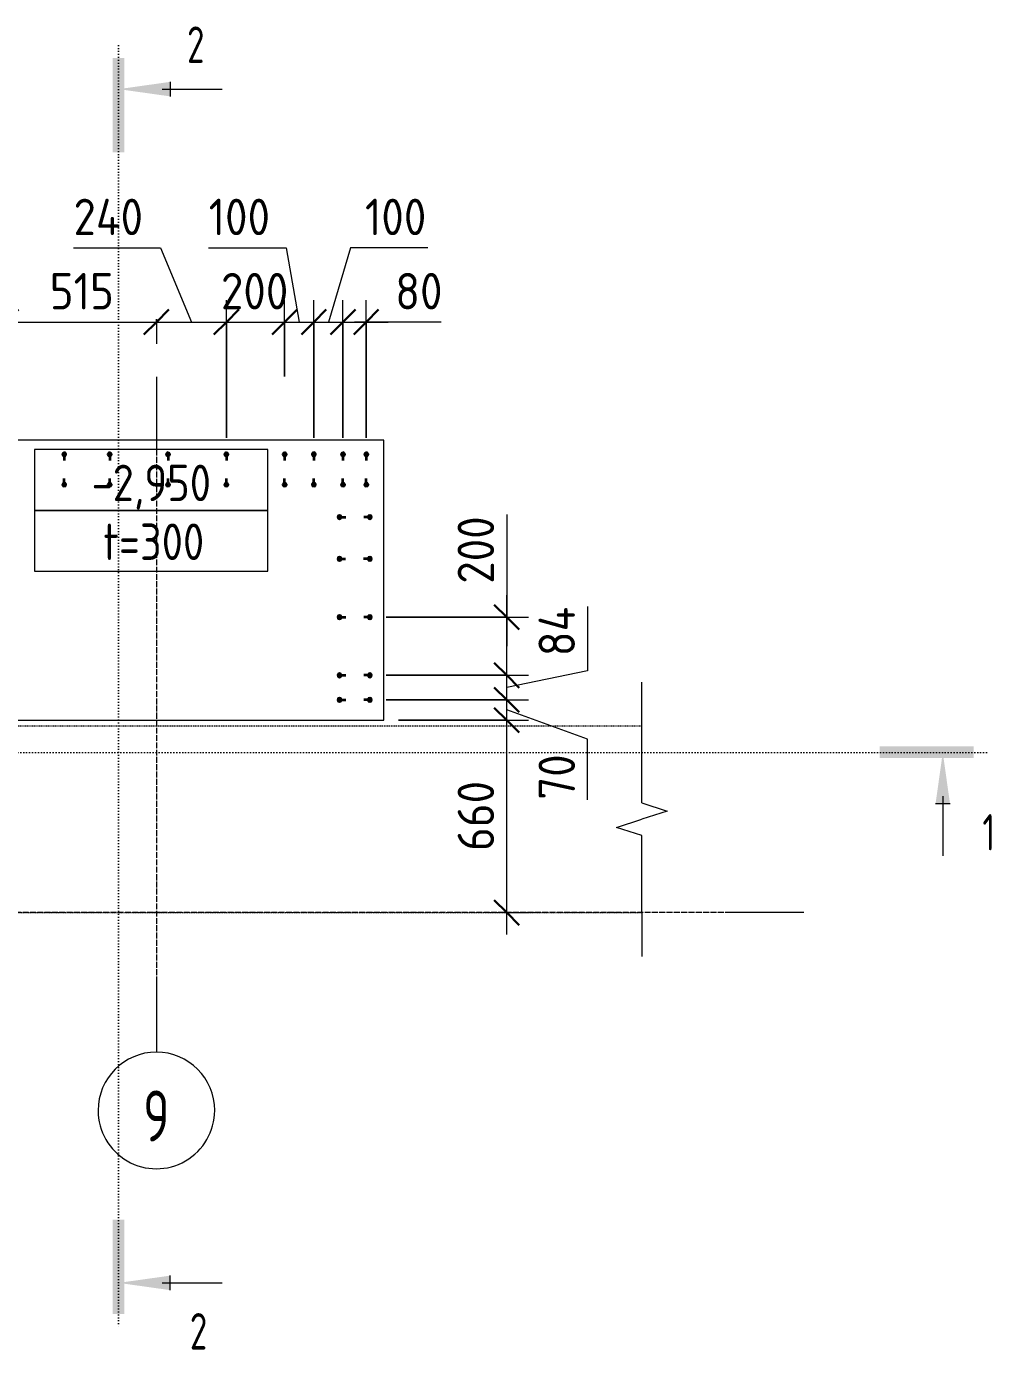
# Model space of a CAD drawing. Header units: millimetres. Extents: x 27196 to 80378, y -5588 to 34882.
# Drawn here: x 66045 to 69355, y 29647 to 34184 of the extents above; entities that cross this region are included whole.
import ezdxf

# ---------------------------------------------------------------- set-up
doc = ezdxf.new("R2010")
doc.units = ezdxf.units.MM
for name, pattern in [('01 Штриховая _4 мм_', [6, 3.5, -2.5]), ('02 Штрихпунктирная _20 мм_', [25, 20, -2.5, 0, -2.5]), ('04 Пунктир 10мм', [10, 0, -10])]:
    doc.linetypes.add(name, pattern=pattern)
for name, color, linetype, lineweight in [('AA_Dim', 7, 'Continuous', 9), ('AA_Dim-50', 7, 'Continuous', 9), ('AA_Oformlenie', 7, 'Continuous', 9), ('AA_Razrez', 7, 'Continuous', 9), ('AA_Vinoska', 7, 'Continuous', 9), ('AF_Stena_Опалубка', 253, 'Continuous', 18), ('KR_Armatura', 7, 'Continuous', 20), ('KR_Armatura_Tonkie', 7, 'Continuous', 20), ('KR_Fundament', 7, 'Continuous', 18), ('Оси', 7, 'Continuous', 9)]:
    doc.layers.add(name, color=color, linetype=linetype, lineweight=lineweight)
doc.styles.add('ISOCPEUR_5', font='isocpeur.ttf', dxfattribs={"width": 0.7, "height": 175})
doc.styles.add('ISOCPEUR_6', font='isocpeur.ttf', dxfattribs={"width": 0.7, "height": 125})
doc.styles.add('ISOCPEUR_7', font='isocpeur.ttf', dxfattribs={"width": 0.9, "height": 125})
doc.styles.add('ISOCPEUR_8', font='isocpeur.ttf', dxfattribs={"width": 0.85, "height": 125})
doc.dimstyles.new('00_Точн_3_знака__прозр__2', dxfattribs={"dimscale": 304.8, "dimtxt": 124.497647, "dimasz": 0.278871, "dimexe": 0.246063, "dimexo": 0.164042, "dimgap": 0.016404, "dimtad": 1, "dimdec": 3, "dimrnd": 0.001, "dimdsep": 46, "dimtxsty": 'ISOCPEUR_7', "dimblk1": 'OBLIQUE', "dimblk2": 'OBLIQUE', "dimsah": 1, "dimcen": 0.09, "dimdle": 0.246063, "dimazin": 0, "dimtfac": 1, "dimtdec": 4, "dimtix": 1, "dimtmove": 1, "dimatfit": 3, "dimfxl": 1, "dimtvp": 1, "dimtolj": 1, "dimtzin": 0, "dimlwd": 18, "dimlwe": 18, "dimarcsym": 2})
doc.dimstyles.new('00_Точн_3_знака__прозр__3', dxfattribs={"dimscale": 304.8, "dimtxt": 124.497647, "dimasz": 0.278871, "dimexe": 0.246063, "dimexo": 0.164042, "dimgap": 0.016404, "dimtad": 1, "dimdec": 3, "dimrnd": 0.001, "dimdsep": 46, "dimtxsty": 'ISOCPEUR_7', "dimblk1": 'OBLIQUE', "dimblk2": 'OBLIQUE', "dimsah": 1, "dimcen": 0.09, "dimdle": 0.246063, "dimazin": 0, "dimtfac": 1, "dimtdec": 4, "dimtix": 1, "dimtmove": 0, "dimatfit": 3, "dimfxl": 1, "dimtvp": 1, "dimtolj": 1, "dimtzin": 0, "dimlwd": 18, "dimlwe": 18, "dimarcsym": 2})
doc.dimstyles.new('05_Округл_1мм__прозр_', dxfattribs={"dimscale": 304.8, "dimtxt": 124.497647, "dimasz": 0.278871, "dimexe": 0.246063, "dimexo": 0.164042, "dimgap": 0.016404, "dimtad": 1, "dimdec": 0, "dimdsep": 46, "dimtxsty": 'ISOCPEUR_7', "dimblk1": 'OBLIQUE', "dimblk2": 'OBLIQUE', "dimsah": 1, "dimcen": 0.09, "dimdle": 0.246063, "dimazin": 0, "dimtfac": 1, "dimtdec": 4, "dimtix": 1, "dimtmove": 0, "dimatfit": 3, "dimfxl": 1, "dimtvp": 1, "dimtolj": 1, "dimtzin": 0, "dimlwd": 18, "dimlwe": 18, "dimarcsym": 2})
doc.dimstyles.new('05_Округл_1мм__прозр__1', dxfattribs={"dimscale": 304.8, "dimtxt": 124.497647, "dimasz": 0.278871, "dimexe": 0.246063, "dimexo": 0.164042, "dimgap": 0.016404, "dimtad": 1, "dimdec": 0, "dimdsep": 46, "dimtxsty": 'ISOCPEUR_7', "dimblk1": 'OBLIQUE', "dimblk2": 'OBLIQUE', "dimsah": 1, "dimcen": 0.09, "dimdle": 0.246063, "dimazin": 0, "dimtfac": 1, "dimtdec": 4, "dimtix": 1, "dimtmove": 1, "dimatfit": 3, "dimfxl": 1, "dimtvp": 1, "dimtolj": 1, "dimtzin": 0, "dimlwd": 18, "dimlwe": 18, "dimarcsym": 2})
doc.dimstyles.new('05_Округл_5мм__прозр__3', dxfattribs={"dimscale": 304.8, "dimtxt": 124.497647, "dimasz": 0.278871, "dimexe": 0.246063, "dimexo": 0.164042, "dimgap": 0.016404, "dimtad": 1, "dimdec": 0, "dimrnd": 5, "dimdsep": 46, "dimtxsty": 'ISOCPEUR_7', "dimblk1": 'OBLIQUE', "dimblk2": 'OBLIQUE', "dimsah": 1, "dimcen": 0.09, "dimdle": 0.246063, "dimazin": 0, "dimtfac": 1, "dimtdec": 4, "dimtix": 1, "dimtmove": 0, "dimatfit": 3, "dimfxl": 1, "dimtvp": 1, "dimtolj": 1, "dimtzin": 0, "dimlwd": 18, "dimlwe": 18, "dimarcsym": 2})

# ---------------------------------------------------------------- blocks, each defined once
blk = doc.blocks.new('265_Выпуск П одной длины _НесАрм_РабПлоск_ - В1 _d12_ t250-4071037-Схема расположения арматурных выпусков вундаментной плиты  в_о 9-А1')
at = {"layer": 'KR_Armatura_Tonkie', "lineweight": 35}
for points in [[(-6, -6), (-3, -5.2), (-1.8, -4.2), (-0.2, -1.6), (0, 0), (-0.8, 3), (-1.8, 4.2), (-4.4, 5.8), (-7.6, 5.8), (-10.2, 4.2), (-11.8, 1.6), (-12, 0), (-11.2, -3), (-9, -5.2)], [(98, -6), (99.6, -5.8), (102.2, -4.2), (103.8, -1.6), (103.8, 1.6), (103.2, 3), (101, 5.2), (98, 6), (95, 5.2), (92.8, 3), (92.2, 1.6), (92.2, -1.6), (92.8, -3), (95, -5.2), (96.4, -5.8)]]:
    blk.add_hatch(color=256, dxfattribs=at).paths.add_polyline_path(points)
at = {"layer": 'KR_Armatura'}
for centre in [(-6, 0), (98, 0)]:
    blk.add_circle(centre, 6, dxfattribs=at)
at = {"layer": 'KR_Armatura_Tonkie', "lineweight": 35}
for p, q in [((0, 0), (15, 0)), ((92, 0), (77, 0))]:
    blk.add_line(p, q, dxfattribs=at)
for centre, start, end in [((-6, 0), 360, 180), ((-6, 0), 180, 360), ((98, 0), 360, 180), ((98, 0), 180, 360)]:
    blk.add_arc(centre, 6, start, end, dxfattribs=at)
blk = doc.blocks.new('265_Выпуск П одной длины _НесАрм_РабПлоск_ - В1 _d12_ t250-V2-Схема расположения арматурных выпусков вундаментной плиты  в_о 9-А1')
at = {"layer": 'KR_Armatura_Tonkie', "lineweight": 35}
for points in [[(-6, -6), (-3, -5.2), (-1.8, -4.2), (-0.2, -1.6), (-0.1, 0.5), (-0.8, 3), (-1.8, 4.2), (-4.4, 5.8), (-7.6, 5.8), (-10.2, 4.2), (-11.8, 1.6), (-12, 0), (-11.2, -3), (-9, -5.2)], [(98, -6), (99.6, -5.8), (102.2, -4.2), (103.8, -1.6), (103.8, 1.6), (103.2, 3), (101, 5.2), (98, 6), (95, 5.2), (92.8, 3), (92.2, 1.6), (92.2, -1.6), (92.8, -3), (95, -5.2), (96.4, -5.8)]]:
    blk.add_hatch(color=256, dxfattribs=at).paths.add_polyline_path(points)
at = {"layer": 'KR_Armatura'}
for centre in [(-6, 0), (98, 0)]:
    blk.add_circle(centre, 6, dxfattribs=at)
at = {"layer": 'KR_Armatura_Tonkie', "lineweight": 35}
for p, q in [((0, 0), (15, 0)), ((92, 0), (77, 0))]:
    blk.add_line(p, q, dxfattribs=at)
for centre, start, end in [((-6, 0), 360, 180), ((-6, 0), 180, 360), ((98, 0), 360, 180), ((98, 0), 180, 360)]:
    blk.add_arc(centre, 6, start, end, dxfattribs=at)
blk = doc.blocks.new('011_ЛинияОбрыва _ЭлУзла_Линия_ - Тип 1-4130001-Схема расположения арматурных выпусков вундаментной плиты  в_о 9-А1')
at = {"layer": 'AA_Oformlenie'}
for p, q in [((0, 0), (265, 0)), ((376.3, 0), (640, 0))]:
    blk.add_line(p, q, dxfattribs=at)
blk = doc.blocks.new('Ось сетки - d_4мм-2765513-Схема расположения арматурных выпусков вундаментной плиты  в_о 9-А1')
at = {"layer": 'Оси'}
for start, end in [(360, 180), (360, 180), (180, 360), (180, 360)]:
    blk.add_arc((0, 0), 4, start, end, dxfattribs=at)
blk = doc.blocks.new('Разрез - Номер узла_ сзади-394133-Схема расположения арматурных выпусков вундаментной плиты  в_о 9-А1')
at = {"layer": 'AA_Razrez'}
for points in [[(7.329, 0.404), (7.329, -0.394), (0.873, -0.394), (0.873, 0.404)], [(3.497, -3.533), (2.503, -3.533), (3, 0)]]:
    blk.add_hatch(color=256, dxfattribs=at).paths.add_polyline_path(points)
for p, q in [((2.503, -3.533), (3.497, -3.533)), ((3, -3), (3, -7.096))]:
    blk.add_line(p, q, dxfattribs=at)
blk = doc.blocks.new('Разрез - Номер узла_ спереди-394134-Схема расположения арматурных выпусков вундаментной плиты  в_о 9-А1')
at = {"layer": 'AA_Razrez'}
for points in [[(7.329, 0.404), (7.329, -0.394), (0.873, -0.394), (0.873, 0.404)], [(3.497, -3.533), (2.503, -3.533), (3, 0)]]:
    blk.add_hatch(color=256, dxfattribs=at).paths.add_polyline_path(points)
for p, q in [((2.503, -3.533), (3.497, -3.533)), ((3, -3), (3, -7.096))]:
    blk.add_line(p, q, dxfattribs=at)
blk = doc.blocks.new('DIMBLOCK35-Схема расположения арматурных выпусков вундаментной плиты  в_о 9-А1')
at = {"layer": 'AA_Dim-50', "lineweight": 30}
for p, q in [((67692.1, 31805), (67649.6, 31847.5)), ((67692.1, 31805), (67734.6, 31762.5)), ((67692.1, 31145), (67649.6, 31187.5)), ((67692.1, 31145), (67734.6, 31102.5))]:
    blk.add_line(p, q, dxfattribs=at)
at = {"layer": 'AA_Dim-50', "lineweight": 18}
for p, q in [((67320.4, 31805), (67767.1, 31805)), ((67692.1, 31805), (67320.4, 31805)), ((67692.1, 31070), (67692.1, 31805)), ((67682, 31145), (67767.1, 31145)), ((67692.1, 31145), (67682, 31145))]:
    blk.add_line(p, q, dxfattribs=at)
at = {"layer": 'AA_Dim-50', "color": 0, "lineweight": 18, "insert": (67523.8, 31356.5), "char_height": 125, "width": 284.429, "attachment_point": 1, "rotation": 90, "line_spacing_factor": 1.149209, "style": 'ISOCPEUR_7'}
blk.add_mtext('660', dxfattribs=at)
blk = doc.blocks.new('_Oblique')
at = {"color": 0, "linetype": 'ByBlock', "lineweight": -2}
blk.add_line((-0.5, -0.5), (0.5, 0.5), dxfattribs=at)
blk = doc.blocks.new('DIMBLOCK36-Схема расположения арматурных выпусков вундаментной плиты  в_о 9-А1')
at = {"layer": 'AA_Dim-50', "lineweight": 30}
for p, q in [((67692.1, 31875), (67649.6, 31917.5)), ((67692.1, 31875), (67734.6, 31832.5)), ((67692.1, 31805), (67649.6, 31847.5)), ((67692.1, 31805), (67734.6, 31762.5))]:
    blk.add_line(p, q, dxfattribs=at)
at = {"layer": 'AA_Dim-50', "lineweight": 18}
for p, q in [((67278.8, 31875), (67767.1, 31875)), ((67692.1, 31875), (67278.8, 31875)), ((67692.1, 31805), (67692.1, 31875)), ((67969.7, 31740), (67692.1, 31840)), ((67320.4, 31805), (67767.1, 31805)), ((67692.1, 31805), (67320.4, 31805)), ((67969.7, 31532), (67969.7, 31740))]:
    blk.add_line(p, q, dxfattribs=at)
at = {"layer": 'AA_Dim-50', "color": 0, "lineweight": 18, "insert": (67801.4, 31532), "char_height": 125, "width": 189.619, "attachment_point": 1, "rotation": 90, "line_spacing_factor": 1.149209, "style": 'ISOCPEUR_7'}
blk.add_mtext('70', dxfattribs=at)
blk = doc.blocks.new('DIMBLOCK37-Схема расположения арматурных выпусков вундаментной плиты  в_о 9-А1')
at = {"layer": 'AA_Dim-50', "lineweight": 18}
for p, q in [((67969.7, 32194.4), (67969.7, 31974.4)), ((67278.8, 31959), (67767.1, 31959)), ((67692.1, 31959), (67278.8, 31959)), ((67969.7, 31974.4), (67692.1, 31917)), ((67692.1, 31875), (67692.1, 31959)), ((67278.8, 31875), (67767.1, 31875)), ((67692.1, 31875), (67278.8, 31875))]:
    blk.add_line(p, q, dxfattribs=at)
at = {"layer": 'AA_Dim-50', "lineweight": 30}
for p, q in [((67692.1, 31959), (67649.6, 32001.5)), ((67692.1, 31959), (67734.6, 31916.5)), ((67692.1, 31875), (67649.6, 31917.5)), ((67692.1, 31875), (67734.6, 31832.5))]:
    blk.add_line(p, q, dxfattribs=at)
at = {"layer": 'AA_Dim-50', "color": 0, "lineweight": 18, "insert": (67801.4, 32024.4), "char_height": 125, "width": 203.985, "attachment_point": 1, "rotation": 90, "line_spacing_factor": 1.149209, "style": 'ISOCPEUR_7'}
blk.add_mtext('84', dxfattribs=at)
blk = doc.blocks.new('DIMBLOCK38-Схема расположения арматурных выпусков вундаментной плиты  в_о 9-А1')
at = {"layer": 'AA_Dim-50', "lineweight": 18}
for p, q in [((67692.1, 32510.1), (67692.1, 32223)), ((67692.1, 31959), (67692.1, 32233.5)), ((67692.1, 32223), (67692.1, 32058.7)), ((67278.8, 32158.5), (67767.1, 32158.5)), ((67692.1, 32158.5), (67278.8, 32158.5)), ((67278.8, 31959), (67767.1, 31959)), ((67692.1, 31959), (67278.8, 31959))]:
    blk.add_line(p, q, dxfattribs=at)
at = {"layer": 'AA_Dim-50', "lineweight": 30}
for p, q in [((67692.1, 32158.5), (67649.6, 32201)), ((67692.1, 32158.5), (67734.6, 32116)), ((67692.1, 31959), (67649.6, 32001.5)), ((67692.1, 31959), (67734.6, 31916.5))]:
    blk.add_line(p, q, dxfattribs=at)
at = {"layer": 'AA_Dim-50', "color": 0, "lineweight": 18, "insert": (67523.8, 32273), "char_height": 125, "width": 284.429, "attachment_point": 1, "rotation": 90, "line_spacing_factor": 1.149209, "style": 'ISOCPEUR_7'}
blk.add_mtext('200', dxfattribs=at)
blk = doc.blocks.new('DIMBLOCK39-Схема расположения арматурных выпусков вундаментной плиты  в_о 9-А1')
at = {"layer": 'AA_Dim-50', "lineweight": 18}
for p, q in [((66206.1, 33425), (66505.1, 33425)), ((66505.1, 33425), (66610.4, 33170.4)), ((66730.4, 32773), (66730.4, 33245.4)), ((66415.4, 33170.4), (66730.4, 33170.4)), ((66490.4, 33180.5), (66490.4, 33095.4)), ((66490.4, 33170.4), (66490.4, 33180.5)), ((66730.4, 33170.4), (66730.4, 32773))]:
    blk.add_line(p, q, dxfattribs=at)
at = {"layer": 'AA_Dim-50', "lineweight": 30}
for p, q in [((66490.4, 33170.4), (66532.9, 33212.9)), ((66730.4, 33170.4), (66772.9, 33212.9)), ((66490.4, 33170.4), (66447.9, 33127.9)), ((66730.4, 33170.4), (66687.9, 33127.9))]:
    blk.add_line(p, q, dxfattribs=at)
at = {"layer": 'AA_Dim-50', "color": 0, "lineweight": 18, "insert": (66206.1, 33593.3), "char_height": 125, "width": 298.794, "attachment_point": 1, "line_spacing_factor": 1.149209, "style": 'ISOCPEUR_7'}
blk.add_mtext('240', dxfattribs=at)
blk = doc.blocks.new('DIMBLOCK40-Схема расположения арматурных выпусков вундаментной плиты  в_о 9-А1')
at = {"layer": 'AA_Dim-50', "lineweight": 18}
for p, q in [((66730.4, 32773), (66730.4, 33245.4)), ((66930.4, 32983.6), (66930.4, 33245.4)), ((66730.4, 33170.4), (66930.4, 33170.4)), ((66730.4, 33170.4), (66730.4, 32773)), ((66930.4, 33170.4), (66930.4, 32983.6))]:
    blk.add_line(p, q, dxfattribs=at)
at = {"layer": 'AA_Dim-50', "lineweight": 30}
for p, q in [((66730.4, 33170.4), (66772.9, 33212.9)), ((66930.4, 33170.4), (66972.9, 33212.9)), ((66730.4, 33170.4), (66687.9, 33127.9)), ((66930.4, 33170.4), (66887.9, 33127.9))]:
    blk.add_line(p, q, dxfattribs=at)
at = {"layer": 'AA_Dim-50', "color": 0, "lineweight": 18, "insert": (66711.9, 33338.7), "char_height": 125, "width": 284.429, "attachment_point": 1, "line_spacing_factor": 1.149209, "style": 'ISOCPEUR_7'}
blk.add_mtext('200', dxfattribs=at)
blk = doc.blocks.new('DIMBLOCK41-Схема расположения арматурных выпусков вундаментной плиты  в_о 9-А1')
at = {"layer": 'AA_Dim-50', "lineweight": 18}
for p, q in [((66669.7, 33425), (66935.2, 33425)), ((66935.2, 33425), (66980.4, 33170.4)), ((66930.4, 32983.6), (66930.4, 33245.4)), ((67030.4, 32773), (67030.4, 33245.4)), ((66930.4, 33170.4), (67030.4, 33170.4)), ((66930.4, 33170.4), (66930.4, 32983.6)), ((67030.4, 33170.4), (67030.4, 32773))]:
    blk.add_line(p, q, dxfattribs=at)
at = {"layer": 'AA_Dim-50', "lineweight": 30}
for p, q in [((66930.4, 33170.4), (66972.9, 33212.9)), ((67030.4, 33170.4), (67072.9, 33212.9)), ((66930.4, 33170.4), (66887.9, 33127.9)), ((67030.4, 33170.4), (66987.9, 33127.9))]:
    blk.add_line(p, q, dxfattribs=at)
at = {"layer": 'AA_Dim-50', "color": 0, "lineweight": 18, "insert": (66669.7, 33593.3), "char_height": 125, "width": 258.572, "attachment_point": 1, "line_spacing_factor": 1.149209, "style": 'ISOCPEUR_7'}
blk.add_mtext('100', dxfattribs=at)
blk = doc.blocks.new('DIMBLOCK42-Схема расположения арматурных выпусков вундаментной плиты  в_о 9-А1')
at = {"layer": 'AA_Dim-50', "lineweight": 18}
for p, q in [((67155.8, 33425), (67080.4, 33170.4)), ((67421.3, 33425), (67155.8, 33425)), ((67030.4, 32773), (67030.4, 33245.4)), ((67130.4, 32773), (67130.4, 33245.4)), ((67030.4, 33170.4), (67130.4, 33170.4)), ((67030.4, 33170.4), (67030.4, 32773)), ((67130.4, 33170.4), (67130.4, 32773))]:
    blk.add_line(p, q, dxfattribs=at)
at = {"layer": 'AA_Dim-50', "lineweight": 30}
for p, q in [((67030.4, 33170.4), (67072.9, 33212.9)), ((67130.4, 33170.4), (67172.9, 33212.9)), ((67030.4, 33170.4), (66987.9, 33127.9)), ((67130.4, 33170.4), (67087.9, 33127.9))]:
    blk.add_line(p, q, dxfattribs=at)
at = {"layer": 'AA_Dim-50', "color": 0, "lineweight": 18, "insert": (67205.8, 33593.3), "char_height": 125, "width": 258.572, "attachment_point": 1, "line_spacing_factor": 1.149209, "style": 'ISOCPEUR_7'}
blk.add_mtext('100', dxfattribs=at)
blk = doc.blocks.new('DIMBLOCK43-Схема расположения арматурных выпусков вундаментной плиты  в_о 9-А1')
at = {"layer": 'AA_Dim-50', "lineweight": 18}
for p, q in [((67130.4, 32773), (67130.4, 33245.4)), ((67210.4, 32773), (67210.4, 33245.4)), ((67130.4, 33170.4), (67285.4, 33170.4)), ((67130.4, 33170.4), (67130.4, 32773)), ((67259.8, 33170.4), (67170.4, 33170.4)), ((67210.4, 33170.4), (67210.4, 32773)), ((67467.8, 33170.4), (67259.8, 33170.4))]:
    blk.add_line(p, q, dxfattribs=at)
at = {"layer": 'AA_Dim-50', "lineweight": 30}
for p, q in [((67130.4, 33170.4), (67172.9, 33212.9)), ((67210.4, 33170.4), (67252.9, 33212.9)), ((67130.4, 33170.4), (67087.9, 33127.9)), ((67210.4, 33170.4), (67167.9, 33127.9))]:
    blk.add_line(p, q, dxfattribs=at)
at = {"layer": 'AA_Dim-50', "color": 0, "lineweight": 18, "insert": (67309.8, 33338.7), "char_height": 125, "width": 189.619, "attachment_point": 1, "line_spacing_factor": 1.149209, "style": 'ISOCPEUR_7'}
blk.add_mtext('80', dxfattribs=at)
blk = doc.blocks.new('DIMBLOCK46-Схема расположения арматурных выпусков вундаментной плиты  в_о 9-А1')
at = {"layer": 'AA_Dim-50', "lineweight": 18}
for p, q in [((65974.4, 32773), (65974.4, 33245.4)), ((65974.4, 33170.4), (66565.4, 33170.4)), ((65974.4, 33170.4), (65974.4, 32773)), ((66490.4, 33180.5), (66490.4, 33095.4)), ((66490.4, 33170.4), (66490.4, 33180.5))]:
    blk.add_line(p, q, dxfattribs=at)
at = {"layer": 'AA_Dim-50', "lineweight": 30}
for p, q in [((65974.4, 33170.4), (66016.9, 33212.9)), ((66490.4, 33170.4), (66532.9, 33212.9)), ((65974.4, 33170.4), (65931.9, 33127.9)), ((66490.4, 33170.4), (66447.9, 33127.9))]:
    blk.add_line(p, q, dxfattribs=at)
at = {"layer": 'AA_Dim-50', "color": 0, "lineweight": 18, "insert": (66124.6, 33338.7), "char_height": 125, "width": 258.572, "attachment_point": 1, "line_spacing_factor": 1.149209, "style": 'ISOCPEUR_7'}
blk.add_mtext('515', dxfattribs=at)
blk = doc.blocks.new('042_М_ФундПлиты_ТолщинаОтметка - 042_М_ФундПлиты_ТолщинаОтметка-647274-Схема расположения арматурных выпусков вундаментной плиты  в_о 9-А1')
at = {"layer": 'AA_Vinoska'}
for p, q in [((8, 4.174), (-8, 4.174)), ((-8, 4.174), (-8, 0)), ((8, 0), (8, 4.174)), ((8, 0), (-8, 0)), ((-8, 0), (-8, -4.174)), ((-8, 0), (8, 0)), ((8, -4.174), (8, 0)), ((-8, -4.174), (8, -4.174))]:
    blk.add_line(p, q, dxfattribs=at)

msp = doc.modelspace()

# ---------------------------------------------------------------- linework, layer by layer
at = {"layer": 'AA_Razrez', "linetype": '04 Пунктир 10мм'}
for p, q in [((66360.8061, 34119.0915), (66360.8061, 29725.3091)), ((69337.9417, 31694.5825), (63502.1668, 31694.5825))]:
    msp.add_line(p, q, dxfattribs=at)
at = {"layer": 'AA_Vinoska'}
for p, q in [((68155.736, 31785), (68155.736, 31935)), ((68155.736, 31521.3087), (68242.3861, 31493.1543)), ((68242.3861, 31493.1543), (68155.736, 31465)), ((68069.1334, 31437.5), (68155.736, 31465)), ((68155.736, 31410), (68069.1334, 31437.5)), ((68155.736, 31145), (68155.736, 30995))]:
    msp.add_line(p, q, dxfattribs=at)
at = {"layer": 'AF_Stena_Опалубка', "linetype": '01 Штриховая _4 мм_', "lineweight": 20}
for p, q in [((68155.736, 31785), (65000.5054, 31785)), ((65000.5054, 31145), (68155.736, 31145))]:
    msp.add_line(p, q, dxfattribs=at)
at = {"layer": 'KR_Fundament', "lineweight": 20}
for p, q in [((67270.3877, 32765), (65710.3877, 32765)), ((67270.3877, 31805), (67270.3877, 32765)), ((65710.3877, 31805), (67270.3877, 31805))]:
    msp.add_line(p, q, dxfattribs=at)
at = {"layer": 'Оси'}
for p, q in [((66490.3877, 32982.9919), (66490.3877, 32732.9919)), ((68711.4671, 31145), (68461.4671, 31145)), ((66490.3877, 30916.6482), (66490.3877, 30666.6482))]:
    msp.add_line(p, q, dxfattribs=at)
at = {"layer": 'Оси', "linetype": '02 Штрихпунктирная _20 мм_'}
for p, q in [((66490.3877, 32732.9919), (66490.3877, 30916.6482)), ((68461.4671, 31145), (64699.5295, 31145))]:
    msp.add_line(p, q, dxfattribs=at)

# ---------------------------------------------------------------- block references
at = {"layer": 'AA_Oformlenie', "rotation": 90.0000000000001}
msp.add_blockref('011_ЛинияОбрыва _ЭлУзла_Линия_ - Тип 1-4130001-Схема расположения арматурных выпусков вундаментной плиты  в_о 9-А1', (68155.736, 31145), dxfattribs=at)
at = {"layer": 'AA_Razrez', "extrusion": (0, 0, -1), "xscale": 49.99999999999998, "yscale": 49.99999999999998, "zscale": 49.99999999999998, "rotation": 270.0000000000003}
msp.add_blockref('Разрез - Номер узла_ сзади-394133-Схема расположения арматурных выпусков вундаментной плиты  в_о 9-А1', (-66360.8061, 34119.0915), dxfattribs=at)
at = {"layer": 'AA_Razrez', "extrusion": (0, 0, -1), "xscale": 49.99999999999998, "yscale": 49.99999999999998, "zscale": 49.99999999999998}
msp.add_blockref('Разрез - Номер узла_ сзади-394133-Схема расположения арматурных выпусков вундаментной плиты  в_о 9-А1', (-69337.9417, 31694.5825), dxfattribs=at)
at = {"layer": 'AA_Razrez', "xscale": 49.99999999999998, "yscale": 49.99999999999998, "zscale": 49.99999999999998, "rotation": 89.99999999999947}
msp.add_blockref('Разрез - Номер узла_ спереди-394134-Схема расположения арматурных выпусков вундаментной плиты  в_о 9-А1', (66360.8061, 29725.3091), dxfattribs=at)
at = {"layer": 'AA_Vinoska', "xscale": 49.99999999999998, "yscale": 49.99999999999998, "zscale": 49.99999999999998}
msp.add_blockref('042_М_ФундПлиты_ТолщинаОтметка - 042_М_ФундПлиты_ТолщинаОтметка-647274-Схема расположения арматурных выпусков вундаментной плиты  в_о 9-А1', (66472.5918, 32524.5179), dxfattribs=at)
at = {"layer": 'KR_Armatura_Tonkie', "lineweight": 35, "rotation": 89.99999999999991}
for p in [(66174.3877, 32619), (66330.3877, 32619), (66530.3877, 32619), (66730.3877, 32619), (66930.3877, 32619), (67030.3877, 32619), (67130.3877, 32619), (67210.3877, 32619)]:
    msp.add_blockref('265_Выпуск П одной длины _НесАрм_РабПлоск_ - В1 _d12_ t250-4071037-Схема расположения арматурных выпусков вундаментной плиты  в_о 9-А1', p, dxfattribs=at)
at = {"layer": 'KR_Armatura_Tonkie', "lineweight": 35}
for name, p in [('265_Выпуск П одной длины _НесАрм_РабПлоск_ - В1 _d12_ t250-4071037-Схема расположения арматурных выпусков вундаментной плиты  в_о 9-А1', (67124.7833, 32501.5)), ('265_Выпуск П одной длины _НесАрм_РабПлоск_ - В1 _d12_ t250-4071037-Схема расположения арматурных выпусков вундаментной плиты  в_о 9-А1', (67124.3877, 32358.5)), ('265_Выпуск П одной длины _НесАрм_РабПлоск_ - В1 _d12_ t250-V2-Схема расположения арматурных выпусков вундаментной плиты  в_о 9-А1', (67124.7833, 32158.5)), ('265_Выпуск П одной длины _НесАрм_РабПлоск_ - В1 _d12_ t250-4071037-Схема расположения арматурных выпусков вундаментной плиты  в_о 9-А1', (67124.7833, 31959)), ('265_Выпуск П одной длины _НесАрм_РабПлоск_ - В1 _d12_ t250-4071037-Схема расположения арматурных выпусков вундаментной плиты  в_о 9-А1', (67124.7833, 31875))]:
    msp.add_blockref(name, p, dxfattribs=at)
at = {"layer": 'Оси', "xscale": 49.99999999999998, "yscale": 49.99999999999998, "zscale": 49.99999999999998, "rotation": 180}
msp.add_blockref('Ось сетки - d_4мм-2765513-Схема расположения арматурных выпусков вундаментной плиты  в_о 9-А1', (66490.3877, 30466.6482), dxfattribs=at)

# ---------------------------------------------------------------- texts
at = {"layer": 'AA_Razrez', "char_height": 125, "attachment_point": 1, "style": 'ISOCPEUR_6'}
for s, insert, width in [('\\fISOCPEUR|b0|i0|c204|p34|;\\W.7;2', (66595.5125, 34184.0148), 75.759469), ('\\fISOCPEUR|b0|i0|c204|p34|;\\W.7;1', (69323.9129, 31483.1782), 53.312219), ('\\fISOCPEUR|b0|i0|c204|p34|;\\W.7;2', (66605.0996, 29771.7399), 75.759469)]:
    msp.add_mtext(s, dxfattribs=dict(at, insert=insert, width=width))
at = {"layer": 'AA_Vinoska', "char_height": 125, "attachment_point": 1, "style": 'ISOCPEUR_8'}
for s, insert, width in [('-2,950', (66268.1125, 32681.217), 504.261437), ('t=300', (66307.75, 32479.3733), 446.339516)]:
    msp.add_mtext(s, dxfattribs=dict(at, insert=insert, width=width))
at = {"layer": 'Оси', "insert": (66445.128, 30535.194), "char_height": 175, "width": 103.818531, "attachment_point": 1, "style": 'ISOCPEUR_5'}
msp.add_mtext('\\fISOCPEUR|b0|i0|c204|p34|;\\W.7;9', dxfattribs=at)

# ---------------------------------------------------------------- dimensions: what is measured, and where the dimension line sits
at = {"layer": 'AA_Dim', "lineweight": 18}
for base, p1, p2, override, picture, middle in [((66730.3877, 33170.401), (66490.3877, 33230.5051), (66730.3877, 32723), {"dimpost": '<>', "dimfxl": 561.392378}, 'DIMBLOCK39-Схема расположения арматурных выпусков вундаментной плиты  в_о 9-А1', (66355.5158, 33509.9606)), ((67030.3877, 33170.401), (66930.3877, 32933.5764), (67030.3877, 32723), {"dimpost": '<>', "dimfxl": 233.1146}, 'DIMBLOCK41-Схема расположения арматурных выпусков вундаментной плиты  в_о 9-А1', (66798.9634, 33509.9606)), ((67130.3877, 33170.401), (67030.3877, 32723), (67130.3877, 32723), {"dimpost": '<>', "dimfxl": 100}, 'DIMBLOCK42-Схема расположения арматурных выпусков вундаментной плиты  в_о 9-А1', (67335.1171, 33509.9606)), ((67210.3877, 33170.401), (67130.3877, 32723), (67210.3877, 32723), {"dimpost": '<>', "dimfxl": 80}, 'DIMBLOCK43-Схема расположения арматурных выпусков вундаментной плиты  в_о 9-А1', (67404.6265, 33255.3746))]:
    dim = msp.add_linear_dim(base=base, p1=p1, p2=p2, dimstyle='00_Точн_3_знака__прозр__2', override=override, dxfattribs=at)
    dim.commit()
    dim.dimension.update_dxf_attribs({"geometry": picture, "text_midpoint": middle, "dimtype": 160})
for base, p1, p2, dimstyle, override, picture, middle in [((66490.3877, 33170.401), (65974.3877, 32723), (66490.3877, 33230.5051), '05_Округл_5мм__прозр__3', {"dimpost": '<>', "dimfxl": 723.752307}, 'DIMBLOCK46-Схема расположения арматурных выпусков вундаментной плиты  в_о 9-А1', (66232.3877, 33237.901)), ((66930.3877, 33170.401), (66730.3877, 32723), (66930.3877, 32933.5764), '00_Точн_3_знака__прозр__3', {"dimpost": '<>', "dimfxl": 290.417659}, 'DIMBLOCK40-Схема расположения арматурных выпусков вундаментной плиты  в_о 9-А1', (66830.3877, 33237.901))]:
    dim = msp.add_linear_dim(base=base, p1=p1, p2=p2, dimstyle=dimstyle, override=override, dxfattribs=at)
    dim.commit()
    dim.dimension.update_dxf_attribs({"geometry": picture, "text_midpoint": middle})
for base, p1, p2, override, picture, middle in [((67692.1389066579, 32158.4999999999), (67228.7833458524, 31958.9999999999), (67228.7833458524, 32158.4999999999), {"dimpost": '<>', "dimfxl": 199.5}, 'DIMBLOCK38-Схема расположения арматурных выпусков вундаментной плиты  в_о 9-А1', (67607.1652716908, 32415.2475180497)), ((67692.1389, 31959), (67228.7833, 31875), (67228.7833, 31959), {"dimpost": '<>', "dimfxl": 84}, 'DIMBLOCK37-Схема расположения арматурных выпусков вундаментной плиты  в_о 9-А1', (67884.6869, 32126.425)), ((67692.1389, 31875), (67270.3877, 31805), (67228.7833, 31875), {"dimpost": '<>', "dimfxl": 81.430455}, 'DIMBLOCK36-Схема расположения арматурных выпусков вундаментной плиты  в_о 9-А1', (67884.6869, 31626.7926))]:
    dim = msp.add_linear_dim(base=base, p1=p1, p2=p2, angle=90, dimstyle='05_Округл_1мм__прозр__1', override=override, dxfattribs=at)
    dim.commit()
    dim.dimension.update_dxf_attribs({"geometry": picture, "text_midpoint": middle, "dimtype": 160, "text_rotation": 90})
dim = msp.add_linear_dim(base=(67692.1389, 31805), p1=(67632.0348, 31145), p2=(67270.3877, 31805), angle=90, dimstyle='05_Округл_1мм__прозр_', override={"dimpost": '<>', "dimfxl": 752.587985}, dxfattribs=at)
dim.commit()
dim.dimension.update_dxf_attribs({"geometry": 'DIMBLOCK35-Схема расположения арматурных выпусков вундаментной плиты  в_о 9-А1', "text_midpoint": (67624.6389, 31475)})

doc.saveas('drawing.dxf')
